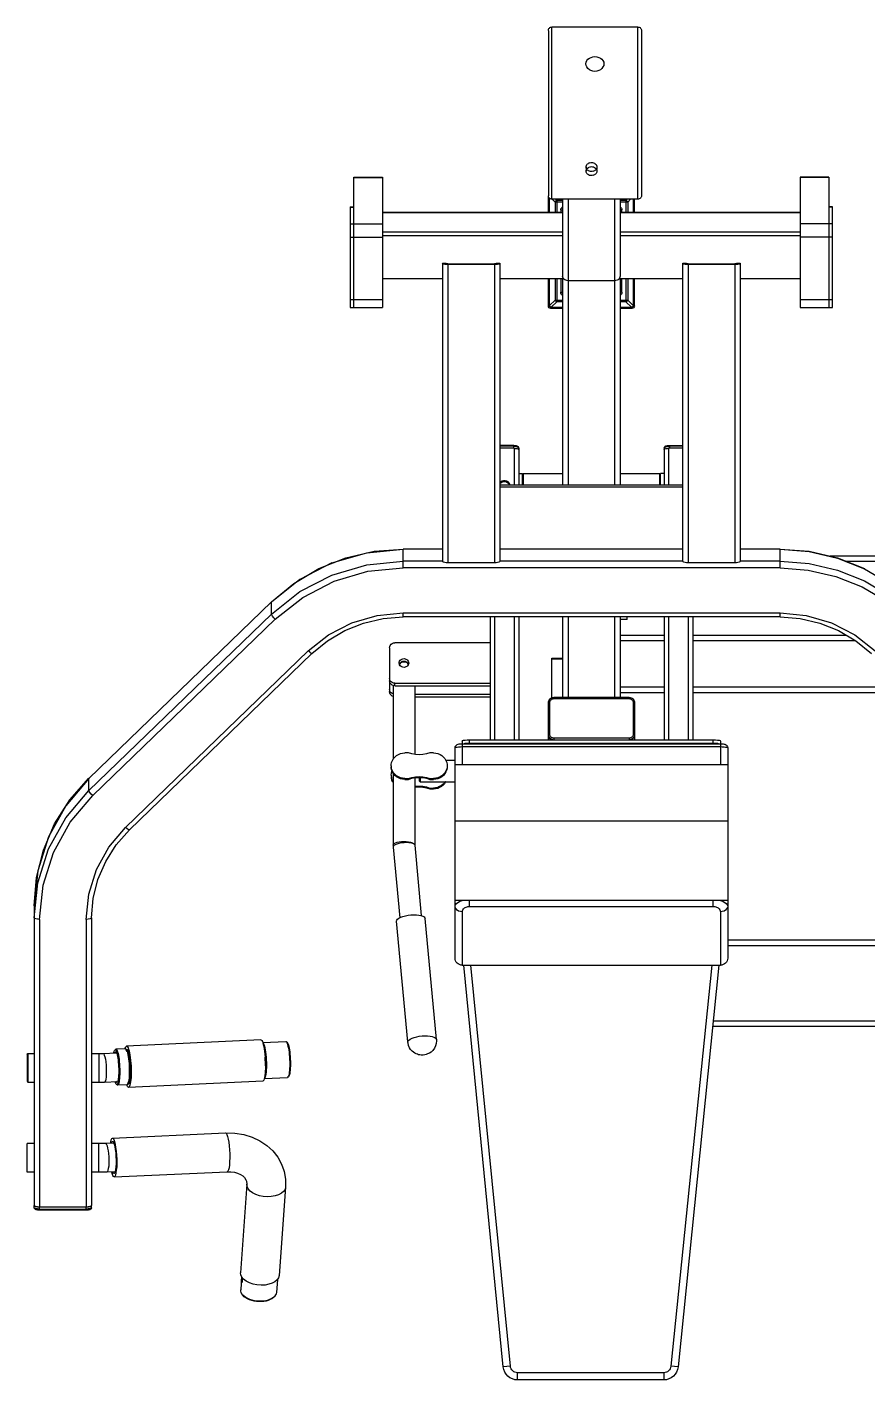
# Model space of a CAD drawing. Header units: millimetres. Extents: x 29224 to 62779, y 35576 to 54938.
# Drawn here: x 37064 to 37800, y 47077 to 48261 of the extents above; entities that cross this region are included whole.
import ezdxf

# ---------------------------------------------------------------- set-up
doc = ezdxf.new("R2010")
doc.units = ezdxf.units.MM
doc.linetypes.add('PEN_TYPE_1', pattern=[0])
doc.linetypes.add('PEN_TYPE_9', pattern=[0.1389, 0.0833, -0.0556])

# ---------------------------------------------------------------- blocks, each defined once
blk = doc.blocks.new('gimnasio_04')
at = {"color": 7, "linetype": 'PEN_TYPE_1'}
for points in [[(20.08, 51.92), (20.08, 51.98), (20.1, 52.04), (20.13, 52.09), (20.17, 52.14), (20.21, 52.18), (20.27, 52.21), (20.33, 52.22), (20.39, 52.23)], [(27.92, 52.23), (20.39, 52.23)], [(20.39, 37.17), (20.39, 52.23)], [(27.92, 37.17), (27.92, 52.23)], [(27.92, 52.23), (27.98, 52.22), (28.04, 52.21), (28.1, 52.18), (28.14, 52.14), (28.18, 52.09), (28.21, 52.04), (28.23, 51.98), (28.24, 51.92)], [(20.08, 51.91), (20.08, 37.48)], [(28.24, 51.91), (28.24, 37.48)], [(23.37, 49.02), (23.39, 49.16), (23.45, 49.29), (23.54, 49.41), (23.67, 49.51), (23.82, 49.58), (23.98, 49.62), (24.16, 49.64)], [(24.16, 48.35), (23.98, 48.37), (23.81, 48.42), (23.67, 48.5), (23.54, 48.61), (23.45, 48.74), (23.39, 48.88), (23.37, 49.02)], [(24.16, 49.64), (24.33, 49.62), (24.5, 49.58), (24.65, 49.51), (24.77, 49.41), (24.86, 49.29), (24.92, 49.16), (24.94, 49.02)], [(24.94, 49.02), (24.92, 48.88), (24.86, 48.74), (24.77, 48.61), (24.65, 48.5), (24.5, 48.42), (24.33, 48.37), (24.16, 48.35)], [(3.05, 27.7), (3.05, 39.1)], [(3.05, 39.1), (5.56, 39.1)], [(3.05, 39.07), (5.56, 39.07)], [(5.56, 39.1), (5.56, 27.7)], [(44.63, 39.1), (42.12, 39.1)], [(42.12, 39.1), (42.12, 27.7)], [(44.63, 39.07), (42.12, 39.07)], [(44.63, 39.1), (44.63, 27.7)], [(20.39, 37.17), (20.33, 37.17), (20.27, 37.19), (20.21, 37.22), (20.17, 37.26), (20.13, 37.31), (20.1, 37.36), (20.08, 37.42), (20.08, 37.48)], [(20.08, 37.43), (20.08, 37.44), (20.08, 37.45)], [(20.08, 36.01), (20.08, 37.43)], [(20.16, 37.26), (20.16, 36.01)], [(20.19, 36.01), (20.19, 37.24)], [(27.92, 37.17), (20.39, 37.17)], [(20.67, 36.92), (20.42, 37.17)], [(20.67, 36.92), (20.67, 36.94), (20.68, 36.96), (20.69, 36.98), (20.7, 37), (20.71, 37.02), (20.73, 37.03), (20.75, 37.04), (20.77, 37.05), (20.79, 37.06), (20.81, 37.07)], [(20.67, 36.92), (20.67, 36.01)], [(21.33, 36.92), (20.67, 36.92)], [(20.81, 37.07), (20.71, 37.17)], [(20.81, 37.07), (20.81, 36.01)], [(21.33, 37.07), (20.81, 37.07)], [(21.33, 37.17), (21.33, 30.43)], [(21.8, 37.17), (21.8, 12.15)], [(25.88, 37.17), (25.88, 12.15)], [(26.35, 37.17), (26.35, 30.43)], [(26.87, 37.07), (26.35, 37.07)], [(27.02, 36.92), (26.35, 36.92)], [(26.97, 37.17), (26.87, 37.07)], [(26.87, 37.07), (26.87, 36.01)], [(26.87, 37.07), (26.91, 37.05), (26.95, 37.03), (26.98, 37), (27.01, 36.96), (27.02, 36.92)], [(27.27, 37.17), (27.02, 36.92)], [(27.02, 36.92), (27.02, 36.01)], [(27.5, 37.17), (27.5, 36.01)], [(27.52, 37.17), (27.52, 36.01)], [(27.61, 36.01), (27.61, 37.17)], [(28.24, 37.48), (28.23, 37.42), (28.21, 37.36), (28.18, 37.31), (28.14, 37.26), (28.1, 37.22), (28.04, 37.19), (27.98, 37.17), (27.92, 37.17)], [(2.75, 36.5), (2.75, 27.7)], [(2.75, 36.5), (3.05, 36.5)], [(2.75, 36.47), (3.05, 36.47)], [(21.33, 36.01), (5.56, 36.01)], [(21.33, 35.99), (5.56, 35.99)], [(21.17, 36.24), (21.18, 36.33), (21.22, 36.4), (21.27, 36.46), (21.33, 36.51)], [(21.17, 36.24), (21.17, 36.01)], [(21.17, 36.24), (21.33, 36.24)], [(21.33, 36.52), (21.33, 36.51)], [(26.35, 36.51), (26.42, 36.46), (26.47, 36.4), (26.5, 36.33), (26.51, 36.24)], [(26.51, 36.24), (26.35, 36.24)], [(42.12, 36.01), (26.35, 36.01)], [(42.12, 35.99), (26.35, 35.99)], [(26.51, 36.01), (26.51, 36.24)], [(44.93, 36.5), (44.63, 36.5)], [(44.93, 36.47), (44.63, 36.47)], [(44.93, 27.7), (44.93, 36.5)], [(2.75, 35.01), (5.56, 35.01)], [(44.93, 35.01), (42.12, 35.01)], [(2.75, 33.85), (5.56, 33.85)], [(21.33, 34.29), (5.56, 34.29)], [(21.33, 33.98), (5.56, 33.98)], [(42.12, 34.29), (26.35, 34.29)], [(42.12, 33.98), (26.35, 33.98)], [(44.93, 33.85), (42.12, 33.85)], [(10.82, 31.59), (10.82, 5.5)], [(10.82, 31.59), (11.12, 31.59)], [(11.12, 31.46), (11.01, 31.47), (10.91, 31.5), (10.84, 31.53), (10.82, 31.57)], [(11.12, 31.59), (11.12, 31.57)], [(11.29, 31.53), (11.2, 31.53), (11.14, 31.55), (11.12, 31.57)], [(11.29, 31.45), (11.12, 31.46)], [(11.29, 31.53), (15.37, 31.53)], [(11.29, 31.45), (11.29, 5.38)], [(15.37, 31.45), (11.29, 31.45)], [(15.54, 31.57), (15.51, 31.55), (15.45, 31.53), (15.37, 31.53)], [(15.54, 31.46), (15.37, 31.45)], [(15.37, 31.45), (15.37, 5.38)], [(15.54, 31.57), (15.54, 31.59)], [(15.54, 31.59), (15.84, 31.59)], [(15.84, 31.57), (15.82, 31.53), (15.75, 31.5), (15.64, 31.47), (15.54, 31.46)], [(15.84, 31.59), (15.84, 5.5)], [(31.84, 31.59), (32.15, 31.59)], [(31.84, 5.5), (31.84, 31.59)], [(32.15, 31.46), (32.04, 31.47), (31.93, 31.5), (31.87, 31.53), (31.84, 31.57)], [(32.15, 31.59), (32.15, 31.57)], [(32.31, 31.53), (32.23, 31.53), (32.17, 31.55), (32.15, 31.57)], [(32.31, 31.45), (32.15, 31.46)], [(32.31, 31.53), (36.4, 31.53)], [(36.4, 31.45), (32.31, 31.45)], [(32.31, 31.45), (32.31, 5.38)], [(36.56, 31.57), (36.54, 31.55), (36.48, 31.53), (36.4, 31.53)], [(36.56, 31.46), (36.4, 31.45)], [(36.4, 31.45), (36.4, 5.38)], [(36.56, 31.59), (36.87, 31.59)], [(36.56, 31.57), (36.56, 31.59)], [(36.87, 31.57), (36.84, 31.53), (36.78, 31.5), (36.67, 31.47), (36.56, 31.46)], [(36.87, 31.59), (36.87, 5.5)], [(10.82, 30.22), (5.56, 30.22)], [(21.41, 30.22), (15.84, 30.22)], [(20.08, 27.84), (20.08, 30.22)], [(20.16, 30.22), (20.16, 27.84)], [(20.19, 27.87), (20.19, 30.22)], [(20.67, 30.22), (20.67, 28.35)], [(20.81, 30.22), (20.81, 28.2)], [(21.17, 30.22), (21.17, 29.03)], [(21.8, 30.04), (21.7, 30.05), (21.6, 30.08), (21.51, 30.13), (21.43, 30.19), (21.38, 30.26), (21.34, 30.34), (21.33, 30.43)], [(21.33, 30.22), (21.33, 12.15)], [(25.88, 30.04), (21.8, 30.04)], [(26.35, 30.43), (26.34, 30.34), (26.31, 30.26), (26.25, 30.19), (26.18, 30.13), (26.09, 30.08), (25.99, 30.05), (25.88, 30.04)], [(31.84, 30.22), (26.27, 30.22)], [(26.35, 30.22), (26.35, 12.15)], [(26.51, 29.03), (26.51, 30.22)], [(26.87, 30.22), (26.87, 28.2)], [(27.02, 30.22), (27.02, 28.35)], [(27.5, 30.22), (27.5, 27.87)], [(27.52, 30.22), (27.52, 27.84)], [(27.61, 27.84), (27.61, 30.22)], [(42.12, 30.22), (36.87, 30.22)], [(21.17, 29.03), (21.33, 29.03)], [(21.33, 28.75), (21.27, 28.8), (21.22, 28.87), (21.18, 28.94), (21.17, 29.03)], [(26.51, 29.03), (26.35, 29.03)], [(26.51, 29.03), (26.5, 28.94), (26.47, 28.87), (26.42, 28.8), (26.35, 28.75)], [(2.75, 28.4), (5.56, 28.4)], [(2.75, 27.7), (5.56, 27.7)], [(20.08, 27.84), (20.16, 27.84)], [(20.3, 27.61), (20.21, 27.63), (20.14, 27.68), (20.09, 27.75), (20.08, 27.84)], [(20.3, 27.7), (20.25, 27.71), (20.2, 27.74), (20.17, 27.79), (20.16, 27.84)], [(20.67, 28.35), (20.19, 27.87)], [(20.19, 27.87), (20.2, 27.83)], [(20.34, 27.72), (20.29, 27.73), (20.25, 27.75), (20.22, 27.79), (20.2, 27.83)], [(20.3, 27.61), (20.3, 27.7)], [(21.33, 27.7), (20.3, 27.7)], [(21.33, 27.61), (20.3, 27.61)], [(20.81, 28.2), (20.34, 27.72)], [(20.34, 27.72), (21.33, 27.72)], [(20.81, 28.2), (20.77, 28.21), (20.73, 28.24), (20.7, 28.27), (20.68, 28.31), (20.67, 28.35)], [(20.67, 28.35), (21.33, 28.35)], [(21.33, 28.2), (20.81, 28.2)], [(26.35, 28.35), (27.02, 28.35)], [(26.87, 28.2), (26.35, 28.2)], [(26.35, 27.72), (27.35, 27.72)], [(27.38, 27.7), (26.35, 27.7)], [(27.38, 27.61), (26.35, 27.61)], [(27.02, 28.35), (27.01, 28.33), (27.01, 28.31), (27, 28.29), (26.98, 28.27), (26.97, 28.25), (26.95, 28.24), (26.93, 28.22), (26.91, 28.21), (26.89, 28.21), (26.87, 28.2)], [(27.35, 27.72), (26.87, 28.2)], [(27.5, 27.87), (27.02, 28.35)], [(27.5, 27.87), (27.49, 27.83), (27.47, 27.79), (27.44, 27.75), (27.39, 27.73), (27.35, 27.72)], [(27.61, 27.84), (27.59, 27.75), (27.54, 27.68), (27.47, 27.63), (27.38, 27.61)], [(27.52, 27.84), (27.51, 27.79), (27.48, 27.74), (27.44, 27.71), (27.38, 27.7)], [(27.38, 27.61), (27.38, 27.7)], [(27.52, 27.84), (27.61, 27.84)], [(42.12, 28.4), (44.93, 28.4)], [(42.12, 27.7), (44.93, 27.7)], [(15.84, 15.65), (17.02, 15.65)], [(17.02, 15.56), (15.84, 15.56)], [(17.1, 15.39), (15.84, 15.39)], [(17.02, 15.65), (17.1, 15.64), (17.18, 15.63), (17.26, 15.62), (17.33, 15.59), (17.39, 15.56), (17.43, 15.53), (17.46, 15.49), (17.48, 15.45), (17.49, 15.4)], [(17.02, 15.65), (17.02, 15.39)], [(17.02, 15.56), (17.11, 15.56), (17.2, 15.55), (17.28, 15.54), (17.35, 15.52), (17.41, 15.49), (17.45, 15.46), (17.48, 15.43), (17.49, 15.4)], [(17.1, 15.38), (17.02, 15.39)], [(17.1, 15.39), (17.1, 12.15)], [(17.1, 15.39), (17.18, 15.38), (17.26, 15.37), (17.34, 15.36), (17.4, 15.34), (17.45, 15.31), (17.48, 15.28), (17.49, 15.25)], [(17.49, 15.4), (17.49, 15.25)], [(30.2, 15.25), (30.21, 15.28), (30.24, 15.31), (30.28, 15.34), (30.35, 15.36), (30.42, 15.37), (30.5, 15.38), (30.59, 15.39)], [(30.21, 15.4), (30.22, 15.44), (30.24, 15.49), (30.27, 15.52), (30.31, 15.56), (30.36, 15.59), (30.43, 15.61), (30.51, 15.63), (30.6, 15.64), (30.68, 15.64)], [(30.21, 15.4), (30.22, 15.43), (30.25, 15.46), (30.29, 15.49), (30.35, 15.51), (30.42, 15.53), (30.5, 15.55), (30.59, 15.56), (30.68, 15.56)], [(30.21, 15.4), (30.21, 15.29)], [(30.59, 15.39), (30.59, 12.15)], [(31.84, 15.39), (30.59, 15.39)], [(30.68, 15.64), (30.68, 15.39)], [(30.68, 15.64), (31.84, 15.64)], [(31.84, 15.56), (30.68, 15.56)], [(17.49, 15.25), (17.49, 12.15)], [(30.2, 15.25), (30.2, 12.15)], [(17.49, 13.17), (17.8, 13.17)], [(17.8, 13.17), (17.8, 12.15)], [(17.8, 13.09), (17.88, 13.17)], [(17.88, 13.17), (17.88, 12.15)], [(17.88, 13.17), (21.33, 13.17)], [(26.35, 13.17), (29.81, 13.17)], [(29.81, 13.17), (29.81, 12.15)], [(29.81, 13.17), (29.88, 13.09)], [(29.88, 12.15), (29.88, 13.17)], [(30.2, 13.17), (29.88, 13.17)], [(15.84, 12.39), (15.92, 12.48), (16.04, 12.54), (16.17, 12.58), (16.3, 12.58), (16.43, 12.54), (16.54, 12.48), (16.63, 12.38), (16.68, 12.27), (16.7, 12.15)], [(15.84, 12.28), (15.92, 12.37), (16.04, 12.44), (16.17, 12.48), (16.3, 12.48), (16.43, 12.44), (16.54, 12.37), (16.63, 12.28), (16.68, 12.16), (16.69, 12.15)], [(31.84, 12.15), (15.84, 12.15)], [(31.84, 11.98), (15.84, 11.98)], [(-4.14, 1.96), (-2.19, 3.56), (-0.01, 4.86), (2.35, 5.8), (4.84, 6.38), (7.39, 6.57)], [(1.15, 5.36), (4.21, 6.25), (7.39, 6.56)], [(7.39, 4.92), (7.39, 6.57)], [(10.82, 6.57), (7.39, 6.57)], [(10.82, 6.56), (7.39, 6.56)], [(31.84, 6.57), (15.84, 6.57)], [(31.84, 6.56), (15.84, 6.56)], [(40.35, 6.57), (36.87, 6.57)], [(40.35, 6.56), (36.87, 6.56)], [(40.35, 4.92), (40.35, 6.57)], [(40.35, 6.57), (42.9, 6.38), (45.39, 5.8), (47.75, 4.86)], [(40.35, 6.56), (42.9, 6.36), (45.39, 5.78), (47.75, 4.84), (49.94, 3.55)], [(96.34, 5.96), (44.71, 5.96)], [(-4.15, 0.88), (-1.67, 2.85), (1.15, 4.3), (4.21, 5.2), (7.39, 5.5)], [(-3.81, 0.44), (-1.41, 2.34), (1.33, 3.76), (4.3, 4.63), (7.39, 4.92)], [(1.15, 5.36), (-1.67, 3.9)], [(10.82, 5.5), (7.39, 5.5)], [(40.35, 4.92), (7.39, 4.92)], [(11.29, 5.38), (11.14, 5.38), (11.01, 5.4), (10.91, 5.43), (10.84, 5.46), (10.82, 5.5)], [(15.37, 5.38), (11.29, 5.38)], [(15.84, 5.5), (15.82, 5.46), (15.75, 5.43), (15.64, 5.4), (15.51, 5.38), (15.37, 5.38)], [(31.84, 5.5), (15.84, 5.5)], [(32.31, 5.38), (32.17, 5.38), (32.04, 5.4), (31.93, 5.43), (31.87, 5.46), (31.84, 5.5)], [(36.4, 5.38), (32.31, 5.38)], [(36.87, 5.5), (36.84, 5.46), (36.78, 5.43), (36.67, 5.4), (36.54, 5.38), (36.4, 5.38)], [(40.35, 5.5), (36.87, 5.5)], [(40.35, 5.5), (42.9, 5.31), (45.39, 4.73), (47.75, 3.78), (49.94, 2.49), (51.89, 0.88)], [(40.35, 4.92), (42.82, 4.74), (45.24, 4.18), (47.54, 3.26), (49.66, 2), (51.55, 0.44)], [(96.34, 5.49), (46.17, 5.49)], [(-1.67, 3.9), (-4.15, 1.94)], [(-4.14, 1.96), (-20.12, -13.49)], [(-4.15, 1.94), (-4.14, 1.96)], [(-4.15, 0.88), (-4.15, 1.94)], [(-4.15, 0.88), (-20.12, -14.55)], [(-3.81, 0.44), (-19.79, -14.99)], [(-3.81, 0.44), (-3.94, 0.57), (-4.05, 0.7), (-4.12, 0.81), (-4.15, 0.88)], [(-0.93, -2.34), (0.85, -0.93), (2.89, 0.12), (5.1, 0.77), (7.39, 0.99)], [(-0.6, -2.56), (0.75, -1.45), (2.26, -0.55), (3.9, 0.1), (5.63, 0.5), (7.39, 0.64)], [(7.39, 0.64), (7.39, 0.99)], [(7.39, 0.99), (40.35, 0.99)], [(40.35, 0.64), (7.39, 0.64)], [(14.98, 0.64), (14.98, -10.11)], [(15.37, 0.64), (15.37, -10.11)], [(17.1, 0.64), (17.1, -10.11)], [(17.49, 0.64), (17.49, -10.11)], [(21.33, 0.64), (21.33, -6.41)], [(21.8, 0.64), (21.8, -6.41)], [(25.88, 0.64), (25.88, -6.41)], [(26.35, 0.64), (26.35, -6.41)], [(26.98, 0.4), (26.35, 0.4)], [(26.98, 0.4), (26.98, 0.64)], [(30.2, 0.64), (30.2, -10.11)], [(30.59, 0.64), (30.59, -10.11)], [(32.32, 0.64), (32.32, -10.11)], [(32.71, 0.64), (32.71, -10.11)], [(40.35, 0.64), (40.35, 0.99)], [(40.35, 0.99), (42.64, 0.77), (44.85, 0.12), (46.89, -0.93), (48.67, -2.34)], [(40.35, 0.64), (42.11, 0.5), (43.84, 0.1), (45.48, -0.55), (46.99, -1.45), (48.34, -2.56)], [(26.35, -0.95), (30.2, -0.95)], [(32.71, -0.95), (46.14, -0.95)], [(-0.93, -2.34), (-16.91, -17.78)], [(-0.6, -2.56), (-0.62, -2.57), (-0.69, -2.54), (-0.8, -2.46), (-0.93, -2.34)], [(6.19, -2.07), (6.2, -1.96), (6.25, -1.85), (6.33, -1.76), (6.42, -1.69), (6.54, -1.64), (6.66, -1.63)], [(6.19, -2.07), (6.19, -5.9)], [(14.98, -1.63), (6.66, -1.63)], [(26.35, -1.42), (30.2, -1.42)], [(32.71, -1.42), (46.94, -1.42)], [(-0.6, -2.56), (-16.58, -17.99)], [(7.03, -3.4), (7.04, -3.31), (7.07, -3.23), (7.12, -3.16), (7.19, -3.09), (7.27, -3.05), (7.35, -3.02), (7.45, -3.01), (7.54, -3.02), (7.62, -3.05), (7.7, -3.09), (7.77, -3.16), (7.82, -3.23), (7.85, -3.31), (7.86, -3.4)], [(7.05, -3.5), (7.03, -3.4)], [(7.05, -3.5), (7.07, -3.44), (7.12, -3.37), (7.19, -3.31), (7.27, -3.26), (7.35, -3.23), (7.45, -3.22), (7.54, -3.23), (7.62, -3.26), (7.7, -3.31), (7.77, -3.37), (7.82, -3.44), (7.84, -3.5)], [(7.84, -3.5), (7.82, -3.56), (7.77, -3.64), (7.7, -3.7), (7.62, -3.74), (7.54, -3.77), (7.45, -3.78), (7.35, -3.77), (7.27, -3.74), (7.19, -3.7), (7.12, -3.64), (7.07, -3.56), (7.05, -3.5)], [(7.07, -3.55), (7.11, -3.46), (7.2, -3.36), (7.32, -3.3), (7.45, -3.28), (7.57, -3.3), (7.69, -3.36), (7.78, -3.46), (7.82, -3.55)], [(7.86, -3.4), (7.84, -3.5)], [(20.39, -6.44), (20.39, -2.98)], [(20.39, -2.98), (21.33, -2.98)], [(20.39, -3.03), (21.33, -3.03)], [(6.66, -5.17), (6.54, -5.15), (6.42, -5.11), (6.33, -5.04), (6.25, -4.94), (6.2, -4.84), (6.19, -4.72)], [(6.66, -5.38), (6.54, -5.37), (6.42, -5.32), (6.33, -5.25), (6.25, -5.16), (6.2, -5.05), (6.19, -4.94)], [(6.5, -6.1), (6.42, -6.07), (6.33, -6), (6.25, -5.91), (6.2, -5.8), (6.19, -5.69)], [(6.5, -6.32), (6.42, -6.29), (6.33, -6.22), (6.25, -6.12), (6.2, -6.02), (6.19, -5.9)], [(6.5, -5.35), (6.5, -11.8)], [(6.66, -5.38), (6.66, -5.17)], [(6.66, -5.17), (14.98, -5.17)], [(6.66, -5.38), (14.98, -5.38)], [(8.39, -5.38), (8.39, -11.4)], [(26.35, -5.49), (30.2, -5.49)], [(32.71, -5.49), (51.38, -5.49)], [(8.39, -6.13), (14.98, -6.13)], [(8.39, -6.35), (14.98, -6.35)], [(20.08, -6.92), (20.09, -6.81)], [(20.08, -10.11), (20.08, -6.92)], [(20.09, -6.87), (20.1, -6.78), (20.12, -6.69), (20.17, -6.61), (20.23, -6.54), (20.3, -6.48), (20.38, -6.44), (20.47, -6.41), (20.56, -6.41)], [(20.09, -6.81), (20.1, -6.79)], [(20.21, -6.85), (20.09, -6.87)], [(20.09, -6.9), (20.09, -6.87)], [(20.21, -6.85), (20.22, -6.78), (20.24, -6.72), (20.27, -6.66), (20.32, -6.61), (20.37, -6.57), (20.43, -6.54)], [(20.21, -9.63), (20.21, -6.85)], [(20.43, -6.54), (20.49, -6.52), (20.56, -6.51)], [(20.56, -6.51), (20.56, -6.41)], [(27.15, -6.41), (20.56, -6.41)], [(20.56, -6.51), (27.15, -6.51)], [(26.35, -5.97), (30.2, -5.97)], [(27.15, -6.51), (27.15, -6.41)], [(27.15, -6.41), (27.24, -6.41), (27.33, -6.44), (27.41, -6.48), (27.48, -6.54), (27.54, -6.61), (27.59, -6.69), (27.61, -6.78), (27.62, -6.87)], [(27.15, -6.51), (27.22, -6.52), (27.28, -6.54), (27.34, -6.57), (27.39, -6.61), (27.44, -6.66), (27.47, -6.72), (27.49, -6.78), (27.5, -6.85)], [(27.5, -6.85), (27.5, -9.63)], [(27.5, -6.85), (27.62, -6.87)], [(27.62, -6.87), (27.62, -9.69)], [(32.71, -5.97), (51.86, -5.97)], [(11.92, -10.82), (11.94, -10.71), (12, -10.6), (12.09, -10.53), (12.18, -10.5), (12.28, -10.47), (12.4, -10.46), (12.54, -10.45)], [(12.54, -10.22), (12.58, -10.18), (12.66, -10.15), (12.8, -10.13), (12.98, -10.11), (13.17, -10.11)], [(12.54, -10.22), (12.54, -12.26)], [(12.54, -10.45), (35.14, -10.45)], [(12.65, -10.45), (12.66, -10.45), (12.8, -10.42), (12.98, -10.41), (13.17, -10.4)], [(13.17, -10.4), (13.17, -10.11)], [(13.17, -10.11), (34.51, -10.11)], [(13.17, -10.4), (34.51, -10.4)], [(20.33, -10.11), (20.25, -10.06), (20.18, -9.99), (20.12, -9.9), (20.09, -9.8), (20.08, -9.7)], [(20.21, -9.63), (20.09, -9.65)], [(20.47, -10.11), (20.38, -10.08), (20.3, -10.04), (20.23, -9.98), (20.17, -9.91), (20.12, -9.83), (20.1, -9.74), (20.09, -9.65)], [(20.36, -10.11), (20.36, -10.1), (20.27, -10.05), (20.19, -9.98), (20.14, -9.89), (20.1, -9.79)], [(20.56, -9.97), (20.49, -9.96), (20.43, -9.94), (20.37, -9.91), (20.32, -9.87), (20.27, -9.82), (20.24, -9.76), (20.22, -9.7), (20.21, -9.63)], [(20.56, -9.97), (20.56, -10.11)], [(27.15, -9.97), (20.56, -9.97)], [(27.5, -9.63), (27.49, -9.7), (27.47, -9.76), (27.44, -9.82), (27.39, -9.87), (27.34, -9.91), (27.28, -9.94), (27.22, -9.96), (27.15, -9.97)], [(27.15, -9.97), (27.15, -10.11)], [(27.61, -9.74), (27.59, -9.83), (27.54, -9.91), (27.48, -9.98), (27.41, -10.04), (27.33, -10.08), (27.24, -10.11)], [(27.61, -9.79), (27.57, -9.89), (27.52, -9.98), (27.44, -10.05), (27.35, -10.1), (27.34, -10.11)], [(27.44, -10.05), (27.35, -10.11)], [(27.5, -9.63), (27.62, -9.65)], [(27.62, -9.65), (27.61, -9.74)], [(27.62, -9.7), (27.61, -9.79)], [(27.61, -9.79), (27.61, -10.11)], [(34.51, -10.4), (34.51, -10.11)], [(34.51, -10.11), (34.71, -10.11), (34.88, -10.13), (35.02, -10.15), (35.11, -10.18), (35.14, -10.22)], [(34.51, -10.4), (34.71, -10.41), (34.88, -10.42), (35.02, -10.45), (35.03, -10.45)], [(35.14, -10.22), (35.14, -12.26)], [(35.14, -10.45), (35.27, -10.46), (35.37, -10.47), (35.46, -10.48), (35.53, -10.5), (35.59, -10.53), (35.66, -10.58), (35.71, -10.64), (35.75, -10.72), (35.77, -10.82)], [(6.33, -12.38), (6.34, -12.28), (6.37, -12.1), (6.43, -11.93), (6.53, -11.76), (6.65, -11.62), (6.79, -11.49), (6.96, -11.39), (7.14, -11.32), (7.33, -11.27), (7.52, -11.26)], [(7.84, -11.26), (7.52, -11.26)], [(9.72, -11.26), (9.41, -11.35), (9.1, -11.41), (8.78, -11.43), (8.46, -11.41), (8.14, -11.35), (7.84, -11.26)], [(10.03, -11.26), (9.72, -11.26)], [(10.03, -11.26), (10.23, -11.27), (10.42, -11.32), (10.6, -11.39), (10.77, -11.49), (10.91, -11.62), (11.03, -11.76), (11.12, -11.93), (11.19, -12.1), (11.22, -12.28), (11.22, -12.38)], [(11.92, -10.82), (11.94, -10.79), (12, -10.77), (12.1, -10.75), (12.23, -10.73), (12.38, -10.72), (12.54, -10.71)], [(11.92, -29.19), (11.92, -10.82)], [(12.54, -10.71), (35.14, -10.71)], [(35.14, -10.71), (35.3, -10.72), (35.45, -10.73), (35.58, -10.75), (35.68, -10.77), (35.75, -10.79), (35.77, -10.82)], [(35.77, -10.82), (35.77, -29.19)], [(6.33, -12.38), (6.34, -12.55)], [(6.33, -13.21), (6.35, -13.04), (6.39, -12.86), (6.41, -12.83)], [(7.52, -13.5), (7.33, -13.48), (7.14, -13.44), (6.96, -13.36), (6.79, -13.26), (6.65, -13.13), (6.53, -12.99), (6.43, -12.83), (6.37, -12.65), (6.34, -12.47)], [(7.52, -13.58), (7.33, -13.56), (7.14, -13.52), (6.96, -13.44), (6.79, -13.34), (6.65, -13.22), (6.53, -13.07), (6.43, -12.91), (6.37, -12.73), (6.34, -12.55)], [(11.22, -12.38), (11.22, -12.55), (11.19, -12.73), (11.12, -12.91), (11.03, -13.07), (10.91, -13.22), (10.77, -13.34), (10.6, -13.44), (10.42, -13.52), (10.23, -13.56), (10.03, -13.58)], [(11.22, -12.47), (11.19, -12.65), (11.12, -12.83), (11.03, -12.99), (10.91, -13.13), (10.77, -13.26), (10.6, -13.36), (10.42, -13.44), (10.23, -13.48), (10.03, -13.5)], [(11.1, -11.89), (11.92, -11.89)], [(11.92, -12.26), (35.77, -12.26)], [(-24.9, -24.64), (-24.7, -22.17), (-24.1, -19.76), (-23.12, -17.47), (-21.78, -15.36), (-20.12, -13.48)], [(-20.12, -13.49), (-22.15, -15.88)], [(-20.12, -13.49), (-20.12, -13.48)], [(-20.12, -14.55), (-20.12, -13.49)], [(6.33, -13.21), (6.35, -13.47)], [(6.5, -13.78), (6.46, -13.72), (6.39, -13.56), (6.35, -13.39)], [(6.46, -13.8), (6.39, -13.64), (6.35, -13.47)], [(6.46, -13.8), (6.5, -13.86)], [(6.5, -13.03), (6.5, -19.32)], [(7.52, -13.5), (7.52, -13.58)], [(7.52, -13.5), (7.84, -13.5)], [(7.52, -13.58), (7.84, -13.58)], [(7.84, -13.5), (8.14, -13.4), (8.46, -13.34), (8.78, -13.32), (9.1, -13.34), (9.41, -13.4), (9.72, -13.5)], [(7.84, -13.58), (8.14, -13.48), (8.46, -13.42), (8.78, -13.4), (9.1, -13.42), (9.41, -13.48), (9.72, -13.58)], [(7.84, -13.5), (7.84, -13.58)], [(8.39, -13.44), (8.39, -19.31)], [(8.39, -14.19), (8.46, -14.18), (8.78, -14.16), (9.1, -14.18), (9.41, -14.23), (9.72, -14.33)], [(8.78, -13.4), (8.78, -13.7)], [(8.78, -13.7), (8.86, -13.78)], [(8.86, -13.41), (8.86, -13.78)], [(8.86, -13.78), (11.92, -13.78)], [(9.72, -13.5), (9.72, -13.58)], [(9.72, -13.5), (10.03, -13.5)], [(9.72, -13.58), (10.03, -13.58)], [(10.03, -13.5), (10.03, -13.58)], [(11.06, -13.78), (11, -13.87), (10.88, -14), (10.73, -14.12), (10.57, -14.21), (10.4, -14.28), (10.22, -14.32), (10.03, -14.33)], [(11.11, -13.78), (11.09, -13.8), (11, -13.95), (10.88, -14.08), (10.73, -14.2), (10.57, -14.29), (10.4, -14.36), (10.22, -14.4), (10.03, -14.41)], [(-24.9, -25.69), (-24.59, -22.62), (-23.66, -19.66), (-22.15, -16.94), (-20.12, -14.55)], [(-24.43, -25.82), (-24.13, -22.83), (-23.22, -19.96), (-21.76, -17.31), (-19.79, -14.99)], [(-19.79, -14.99), (-19.92, -14.86), (-20.03, -14.73), (-20.1, -14.62), (-20.12, -14.55)], [(8.39, -14.27), (8.46, -14.26), (8.78, -14.24), (9.1, -14.26), (9.41, -14.32), (9.72, -14.41)], [(9.72, -14.33), (9.72, -14.41)], [(9.72, -14.33), (10.03, -14.33)], [(9.72, -14.41), (10.03, -14.41)], [(10.03, -14.41), (10.03, -14.33)], [(-22.15, -15.88), (-23.66, -18.61)], [(11.92, -17.2), (35.77, -17.2)], [(-23.66, -18.61), (-24.59, -21.56)], [(-20.35, -25.82), (-20.13, -23.6), (-19.46, -21.47), (-18.37, -19.5), (-16.91, -17.78)], [(-19.88, -25.69), (-19.74, -23.99), (-19.33, -22.33), (-18.65, -20.75), (-17.73, -19.29), (-16.58, -17.99)], [(-16.58, -17.99), (-16.6, -18), (-16.67, -17.97), (-16.78, -17.89), (-16.91, -17.78)], [(6.5, -19.32), (6.53, -19.25), (6.6, -19.18), (6.71, -19.12), (6.86, -19.07), (7.04, -19.03), (7.24, -19.01), (7.45, -19), (7.65, -19.01), (7.85, -19.03), (8.03, -19.07), (8.18, -19.12), (8.29, -19.18), (8.36, -19.25), (8.38, -19.31)], [(6.5, -19.32), (6.51, -19.43)], [(6.53, -19.4), (6.51, -19.48)], [(6.51, -19.43), (6.51, -19.49)], [(6.51, -19.49), (7.09, -25.67)], [(6.6, -19.33), (6.53, -19.4)], [(6.6, -19.33), (6.71, -19.26), (6.86, -19.2), (7.04, -19.14), (7.24, -19.1), (7.45, -19.08), (7.66, -19.07), (7.86, -19.08), (8.03, -19.1), (8.18, -19.14), (8.29, -19.19), (8.36, -19.25)], [(8.39, -19.31), (8.36, -19.25)], [(8.39, -19.32), (8.96, -25.49)], [(-24.59, -21.56), (-24.9, -24.64)], [(-24.9, -24.64), (-24.9, -50.85)], [(11.92, -24.67), (11.95, -24.54), (12.03, -24.43), (12.15, -24.34), (12.3, -24.26), (12.45, -24.21), (12.55, -24.18)], [(35.77, -24.18), (11.92, -24.18)], [(12.54, -25.16), (12.38, -25.14), (12.23, -25.09), (12.1, -25.01), (12, -24.91), (11.94, -24.79), (11.92, -24.67)], [(12.54, -25.16), (12.56, -25.06), (12.6, -24.97), (12.66, -24.89), (12.73, -24.82), (12.81, -24.78), (12.89, -24.74), (12.97, -24.71), (13.04, -24.7), (13.11, -24.69), (13.17, -24.69)], [(13.17, -24.69), (13.17, -24.18)], [(13.17, -24.69), (34.51, -24.69)], [(34.51, -24.69), (34.51, -24.18)], [(34.51, -24.69), (34.57, -24.69), (34.64, -24.7), (34.72, -24.71), (34.79, -24.74), (34.87, -24.78), (34.95, -24.82), (35.02, -24.89), (35.08, -24.97), (35.12, -25.06), (35.14, -25.16)], [(35.13, -24.18), (35.23, -24.21), (35.39, -24.26), (35.53, -24.34), (35.65, -24.43), (35.73, -24.54), (35.77, -24.67)], [(35.77, -24.67), (35.75, -24.79), (35.68, -24.91), (35.58, -25.01), (35.45, -25.09), (35.3, -25.14), (35.14, -25.16)], [(-24.62, -25.81), (-24.77, -25.78), (-24.87, -25.74), (-24.9, -25.69)], [(-24.6, -25.81), (-24.62, -25.81)], [(-24.43, -25.82), (-24.6, -25.81)], [(-24.43, -25.82), (-24.43, -50.98)], [(-20.17, -25.81), (-20.35, -25.82)], [(-20.35, -25.82), (-20.35, -50.98)], [(-19.88, -25.69), (-19.92, -25.74), (-20.02, -25.78), (-20.17, -25.81)], [(-19.88, -25.69), (-19.88, -50.85)], [(6.8, -25.96), (6.82, -25.88), (6.89, -25.79), (7.01, -25.71), (7.17, -25.63), (7.36, -25.56), (7.57, -25.5), (7.81, -25.46), (8.05, -25.43), (8.29, -25.42), (8.53, -25.43), (8.74, -25.45), (8.93, -25.49), (9.09, -25.54), (9.2, -25.6), (9.28, -25.68), (9.3, -25.75)], [(7.78, -36.54), (6.8, -25.98)], [(10.28, -36.32), (9.3, -25.75)], [(12.54, -25.16), (12.54, -29.83)], [(35.14, -25.16), (35.14, -29.83)], [(35.77, -27.62), (67.62, -27.62)], [(35.77, -28.09), (67.62, -28.09)], [(12.54, -29.83), (12.42, -29.81), (12.3, -29.78), (12.19, -29.72), (12.1, -29.64), (12.02, -29.55), (11.97, -29.44), (11.93, -29.32), (11.92, -29.2)], [(35.77, -29.2), (35.75, -29.32), (35.72, -29.44), (35.66, -29.55), (35.58, -29.64), (35.49, -29.72), (35.38, -29.78), (35.27, -29.81), (35.14, -29.83)], [(12.54, -29.83), (35.14, -29.83)], [(16.14, -64.97), (12.68, -29.83)], [(16.76, -64.91), (13.31, -29.83)], [(34.37, -29.83), (30.8, -64.91)], [(35, -29.82), (31.43, -64.97)], [(34.46, -35.15), (67.62, -35.15)], [(34.51, -34.68), (67.62, -34.68)], [(-5.07, -36.36), (-16.82, -36.9)], [(-5.07, -36.36), (-5.03, -36.38), (-4.99, -36.42), (-4.94, -36.51), (-4.9, -36.62), (-4.86, -36.77), (-4.82, -36.95), (-4.78, -37.15), (-4.75, -37.37), (-4.73, -37.61), (-4.7, -37.86)], [(-4.91, -36.59), (-2.9, -36.5)], [(-4.91, -36.6), (-4.88, -36.62), (-4.84, -36.68), (-4.8, -36.77), (-4.76, -36.9), (-4.72, -37.05), (-4.69, -37.22), (-4.66, -37.42), (-4.64, -37.64), (-4.62, -37.86), (-4.6, -38.1), (-4.59, -38.33), (-4.59, -38.56)], [(-2.9, -36.5), (-2.86, -36.5), (-2.82, -36.52), (-2.78, -36.56), (-2.74, -36.61), (-2.71, -36.68), (-2.67, -36.78), (-2.64, -36.91), (-2.6, -37.07), (-2.57, -37.24), (-2.55, -37.42), (-2.53, -37.62), (-2.51, -37.82), (-2.5, -38.03), (-2.49, -38.24), (-2.49, -38.45)], [(-2.9, -36.5), (-2.88, -36.5), (-2.84, -36.53), (-2.81, -36.58), (-2.77, -36.67), (-2.73, -36.78), (-2.7, -36.91), (-2.67, -37.07), (-2.64, -37.24), (-2.61, -37.43), (-2.59, -37.64), (-2.57, -37.85), (-2.56, -38.07), (-2.55, -38.27), (-2.55, -38.47)], [(7.78, -36.54), (7.81, -36.45), (7.88, -36.37), (8, -36.29), (8.15, -36.21), (8.34, -36.14), (8.56, -36.08), (8.79, -36.04), (9.04, -36.01), (9.28, -36), (9.51, -36), (9.73, -36.03), (9.92, -36.06), (10.07, -36.11), (10.19, -36.18), (10.26, -36.25), (10.28, -36.32)], [(10.29, -36.44), (10.27, -36.67), (10.2, -36.89), (10.11, -37.09), (9.96, -37.29), (9.82, -37.42), (9.67, -37.52), (9.52, -37.59), (9.38, -37.64), (9.26, -37.67), (9.14, -37.69), (9.04, -37.69), (8.94, -37.69), (8.84, -37.68), (8.73, -37.66), (8.63, -37.62), (8.52, -37.58), (8.39, -37.52), (8.27, -37.43), (8.16, -37.34), (8.03, -37.19), (7.93, -37.04), (7.85, -36.86), (7.8, -36.66), (7.79, -36.55)], [(10.28, -36.32), (10.29, -36.44)], [(-25.53, -37.63), (-25.45, -37.55)], [(-25.53, -37.63), (-25.53, -39.98)], [(-25.45, -37.55), (-25.45, -40.06)], [(-25.45, -37.55), (-24.9, -37.55)], [(-19.88, -37.55), (-19.25, -37.55)], [(-19.25, -37.55), (-18.87, -37.54)], [(-19.25, -37.55), (-19.25, -40.06)], [(-18.87, -37.54), (-17.72, -37.49)], [(-18.87, -37.54), (-18.87, -37.55), (-18.82, -37.59), (-18.77, -37.69), (-18.72, -37.84), (-18.68, -38.05), (-18.65, -38.29), (-18.62, -38.56), (-18.6, -38.84), (-18.6, -39.12)], [(-17.94, -37.5), (-17.93, -37.47), (-17.9, -37.36), (-17.87, -37.28), (-17.85, -37.26)], [(-17.87, -37.5), (-17.85, -37.46), (-17.82, -37.42), (-17.79, -37.41), (-17.76, -37.43)], [(-17.8, -37.2), (-17.85, -37.26)], [(-17.85, -37.26), (-17.83, -37.24), (-17.8, -37.23), (-17.76, -37.26), (-17.72, -37.31), (-17.68, -37.41), (-17.64, -37.52), (-17.61, -37.67), (-17.57, -37.84), (-17.54, -38.04), (-17.52, -38.24), (-17.5, -38.46), (-17.48, -38.69), (-17.48, -38.91), (-17.47, -39.14)], [(-17.76, -37.18), (-17.8, -37.2)], [(-17.79, -37.49), (-17.75, -37.46)], [(-16.93, -37.14), (-17.76, -37.18)], [(-17.76, -37.18), (-17.73, -37.19), (-17.69, -37.23), (-17.65, -37.3), (-17.61, -37.41), (-17.57, -37.53), (-17.54, -37.69), (-17.51, -37.86), (-17.48, -38.06), (-17.46, -38.26), (-17.44, -38.48), (-17.43, -38.7), (-17.42, -38.93), (-17.41, -39.15)], [(-17.76, -37.43), (-17.74, -37.46)], [(-17.74, -37.46), (-17.72, -37.49), (-17.69, -37.56), (-17.65, -37.67), (-17.62, -37.8), (-17.59, -37.95), (-17.57, -38.12), (-17.55, -38.3), (-17.53, -38.5), (-17.52, -38.69), (-17.51, -38.89), (-17.5, -39.09)], [(-16.95, -37.14), (-16.94, -37.08), (-16.9, -36.99), (-16.86, -36.93), (-16.82, -36.9), (-16.82, -36.9)], [(-16.89, -37.16), (-16.93, -37.14)], [(-16.84, -37.21), (-16.89, -37.16)], [(-16.85, -37.22), (-16.89, -37.16)], [(-16.85, -37.2), (-16.8, -37.17)], [(-16.78, -37.37), (-16.85, -37.22)], [(-16.74, -37.41), (-16.84, -37.21)], [(-16.82, -36.9), (-16.78, -36.91), (-16.73, -36.96), (-16.69, -37.04), (-16.65, -37.16), (-16.6, -37.31), (-16.56, -37.48), (-16.53, -37.69), (-16.5, -37.91), (-16.47, -38.15), (-16.45, -38.4), (-16.43, -38.65), (-16.42, -38.91), (-16.42, -39.16)], [(-16.77, -37.2), (-16.81, -37.25)], [(-16.8, -37.17), (-16.76, -37.19)], [(-16.8, -37.26), (-16.78, -37.26), (-16.73, -37.3), (-16.68, -37.4), (-16.64, -37.55)], [(-16.78, -37.37), (-16.75, -37.5), (-16.71, -37.65), (-16.68, -37.83), (-16.65, -38.02), (-16.63, -38.23), (-16.61, -38.44), (-16.6, -38.66), (-16.59, -38.89), (-16.59, -39.11)], [(-16.75, -37.2), (-16.71, -37.26), (-16.67, -37.35), (-16.64, -37.47), (-16.6, -37.62), (-16.57, -37.79), (-16.54, -37.98), (-16.51, -38.19), (-16.49, -38.41), (-16.48, -38.64), (-16.47, -38.87), (-16.47, -39.09)], [(-16.74, -37.41), (-16.71, -37.48), (-16.68, -37.63), (-16.65, -37.8), (-16.62, -37.99), (-16.59, -38.2), (-16.57, -38.42), (-16.56, -38.64), (-16.55, -38.87), (-16.55, -39.09)], [(-16.74, -37.41), (-16.72, -37.44)], [(-16.72, -37.44), (-16.7, -37.48), (-16.67, -37.56), (-16.64, -37.67), (-16.61, -37.8), (-16.58, -37.95), (-16.56, -38.11), (-16.54, -38.29), (-16.52, -38.48), (-16.51, -38.67), (-16.5, -38.86), (-16.5, -39.04)], [(-16.64, -37.55), (-16.59, -37.75), (-16.56, -37.97), (-16.52, -38.23), (-16.5, -38.51), (-16.49, -38.79), (-16.48, -39.07)], [(-4.84, -36.86), (-4.81, -36.94), (-4.78, -37.09)], [(-4.78, -37.09), (-4.75, -37.26), (-4.72, -37.45), (-4.69, -37.66), (-4.67, -37.88), (-4.66, -38.1), (-4.65, -38.33), (-4.65, -38.55)], [(-4.69, -38.11), (-4.7, -37.86)], [(-16.5, -39.04), (-16.5, -39.22), (-16.51, -39.39), (-16.52, -39.55), (-16.54, -39.69), (-16.56, -39.8), (-16.58, -39.9), (-16.6, -39.95)], [(-4.68, -38.63), (-4.68, -38.87), (-4.69, -39.1), (-4.7, -39.31), (-4.73, -39.5), (-4.75, -39.66), (-4.78, -39.78), (-4.82, -39.88), (-4.86, -39.94), (-4.9, -39.97), (-4.91, -39.97)], [(-4.59, -38.56), (-4.59, -38.78), (-4.6, -38.99), (-4.62, -39.18), (-4.64, -39.35), (-4.66, -39.49), (-4.69, -39.6), (-4.72, -39.67), (-4.76, -39.72), (-4.77, -39.72)], [(-4.65, -38.55), (-4.65, -38.76), (-4.66, -38.97), (-4.67, -39.15), (-4.69, -39.31), (-4.72, -39.44), (-4.72, -39.46)], [(-4.68, -38.32), (-4.69, -38.11)], [(-4.68, -38.5), (-4.68, -38.32)], [(-4.68, -38.63), (-4.68, -38.5)], [(-2.49, -38.45), (-2.49, -38.64), (-2.5, -38.83), (-2.51, -39.01), (-2.53, -39.17), (-2.55, -39.3), (-2.57, -39.41), (-2.6, -39.48), (-2.62, -39.54), (-2.65, -39.58), (-2.69, -39.61), (-2.73, -39.63), (-2.75, -39.64)], [(-2.55, -38.47), (-2.55, -38.66), (-2.56, -38.84), (-2.57, -39.02), (-2.59, -39.18), (-2.61, -39.33), (-2.64, -39.44), (-2.67, -39.53), (-2.7, -39.6), (-2.73, -39.63), (-2.75, -39.64)], [(-25.53, -39.98), (-25.45, -40.06)], [(-25.45, -40.06), (-24.9, -40.06)], [(-19.88, -40.06), (-19.25, -40.06)], [(-19.25, -40.06), (-18.76, -40.05)], [(-18.6, -39.12), (-18.6, -39.38), (-18.62, -39.61), (-18.65, -39.8), (-18.68, -39.94), (-18.72, -40.03), (-18.76, -40.05)], [(-18.76, -40.05), (-17.61, -40)], [(-17.71, -40.25), (-17.72, -40.24), (-17.76, -40.18), (-17.8, -40.09), (-17.82, -40.01)], [(-17.64, -40.06), (-17.65, -40.07), (-17.69, -40.08), (-17.72, -40.06), (-17.76, -40.01), (-17.76, -40.01)], [(-17.47, -39.14), (-17.48, -39.35), (-17.48, -39.55), (-17.5, -39.73), (-17.52, -39.9), (-17.54, -40.03), (-17.57, -40.14), (-17.61, -40.21), (-17.64, -40.26), (-17.68, -40.26), (-17.71, -40.25)], [(-17.63, -40.03), (-17.68, -40)], [(-17.62, -40.03), (-17.64, -40.06)], [(-17.5, -39.09), (-17.51, -39.28), (-17.52, -39.45), (-17.53, -39.62), (-17.55, -39.76), (-17.57, -39.88), (-17.59, -39.97), (-17.62, -40.03)], [(-17.41, -39.15), (-17.42, -39.36), (-17.43, -39.56), (-17.44, -39.74), (-17.46, -39.9), (-17.48, -40.04), (-17.51, -40.15), (-17.54, -40.24), (-17.57, -40.29), (-17.61, -40.31), (-17.62, -40.31)], [(-16.74, -40.25), (-16.71, -40.19)], [(-16.7, -40.2), (-16.74, -40.25)], [(-16.71, -40.19), (-16.66, -40.04)], [(-16.66, -40.23), (-16.71, -40.21)], [(-16.7, -40.2), (-16.62, -39.98)], [(-16.56, -39.95), (-16.59, -40.07), (-16.64, -40.13), (-16.67, -40.14)], [(-16.63, -40.2), (-16.67, -40.16)], [(-16.59, -39.11), (-16.59, -39.32), (-16.6, -39.52), (-16.61, -39.7), (-16.63, -39.86), (-16.65, -40), (-16.66, -40.03)], [(-16.64, -40.22), (-16.66, -40.23)], [(-16.42, -39.16), (-16.42, -39.41), (-16.43, -39.64), (-16.45, -39.84), (-16.47, -40.03), (-16.5, -40.19), (-16.53, -40.32), (-16.56, -40.42), (-16.6, -40.48), (-16.65, -40.5), (-16.65, -40.51)], [(-4.91, -39.97), (-16.65, -40.51)], [(-16.47, -39.09), (-16.47, -39.31), (-16.48, -39.51), (-16.49, -39.7), (-16.51, -39.86), (-16.54, -39.99), (-16.57, -40.1), (-16.6, -40.18), (-16.64, -40.22)], [(-16.55, -39.09), (-16.55, -39.31), (-16.56, -39.51), (-16.57, -39.69), (-16.59, -39.85), (-16.62, -39.98)], [(-16.6, -39.95), (-16.62, -39.98)], [(-16.48, -39.07), (-16.49, -39.34), (-16.5, -39.58), (-16.52, -39.79), (-16.56, -39.95)], [(-4.77, -39.73), (-2.75, -39.64)], [(-17.66, -40.29), (-17.71, -40.25)], [(-17.66, -40.29), (-17.62, -40.31)], [(-16.79, -40.28), (-17.62, -40.31)], [(-16.65, -40.51), (-16.69, -40.49), (-16.73, -40.45), (-16.78, -40.36), (-16.81, -40.28)], [(-16.79, -40.28), (-16.74, -40.25)], [(-18.23, -45.4), (-18.21, -45.29), (-18.17, -45.11), (-18.12, -44.99), (-18.06, -44.95)], [(-18.06, -44.95), (-8.17, -44.5)], [(-18.06, -44.95), (-18, -44.98), (-17.94, -45.08), (-17.88, -45.25)], [(-8.17, -44.5), (-7.36, -44.51), (-6.57, -44.64), (-5.84, -44.86), (-5.16, -45.18), (-4.55, -45.59), (-4.03, -46.07), (-3.6, -46.62), (-3.26, -47.22), (-3.06, -47.78)], [(-8.17, -44.5), (-8.11, -44.53), (-8.05, -44.63), (-7.99, -44.8)], [(-7.99, -44.8), (-7.94, -45.03), (-7.89, -45.31), (-7.85, -45.64), (-7.82, -45.98), (-7.8, -46.34), (-7.8, -46.69), (-7.81, -47.01), (-7.83, -47.3), (-7.86, -47.55), (-7.9, -47.73), (-7.95, -47.85), (-8.01, -47.89)], [(-25.53, -47.94), (-25.53, -45.43)], [(-24.9, -45.43), (-25.53, -45.43)], [(-19.25, -45.43), (-19.88, -45.43)], [(-18.66, -45.42), (-19.25, -45.43)], [(-19.25, -47.94), (-19.25, -45.43)], [(-17.93, -45.39), (-18.66, -45.42)], [(-18.66, -45.42), (-18.62, -45.44), (-18.57, -45.51), (-18.52, -45.64)], [(-18.52, -45.64), (-18.48, -45.83), (-18.44, -46.06), (-18.41, -46.31), (-18.39, -46.59), (-18.38, -46.87), (-18.38, -47.14), (-18.39, -47.39), (-18.42, -47.6), (-18.45, -47.76), (-18.49, -47.88), (-18.53, -47.93), (-18.54, -47.93)], [(-18.15, -45.4), (-18.11, -45.29), (-18.06, -45.24), (-18.05, -45.24)], [(-18.05, -45.24), (-18.01, -45.25), (-17.95, -45.34)], [(-17.9, -45.49), (-17.95, -45.34)], [(-17.88, -45.25), (-17.83, -45.48), (-17.78, -45.76), (-17.74, -46.09), (-17.71, -46.43), (-17.69, -46.79), (-17.69, -47.14), (-17.69, -47.46), (-17.72, -47.76), (-17.75, -48), (-17.79, -48.18), (-17.84, -48.3), (-17.9, -48.35)], [(-17.9, -45.49), (-17.85, -45.7), (-17.81, -45.95), (-17.77, -46.24), (-17.75, -46.55), (-17.74, -46.87), (-17.74, -47.17), (-17.75, -47.45), (-17.78, -47.69), (-17.81, -47.87), (-17.85, -48)], [(-24.9, -47.94), (-25.53, -47.94)], [(-19.25, -47.94), (-19.88, -47.94)], [(-18.54, -47.93), (-19.25, -47.94)], [(-17.82, -47.9), (-18.54, -47.93)], [(-18.08, -48.04), (-18.11, -47.91)], [(-17.9, -48.35), (-17.96, -48.32), (-18.02, -48.21), (-18.08, -48.04)], [(-17.92, -48.06), (-17.96, -48.04), (-18.01, -47.96), (-18.03, -47.9)], [(-17.85, -48), (-17.9, -48.05), (-17.92, -48.06)], [(-17.9, -48.35), (-8.01, -47.89)], [(-8.01, -47.89), (-7.69, -47.9), (-7.39, -47.94), (-7.11, -48.02), (-6.87, -48.12), (-6.66, -48.25), (-6.5, -48.41), (-6.38, -48.59), (-6.33, -48.72)], [(-3.06, -47.78), (-3.04, -47.86), (-2.92, -48.54), (-2.91, -49.24)], [(-6.3, -48.99), (-6.86, -56.72)], [(-6.33, -48.72), (-6.3, -48.99)], [(-6.28, -49.19), (-6.3, -48.99)], [(-2.91, -49.24), (-2.96, -49.44), (-3.09, -49.62), (-3.28, -49.78), (-3.53, -49.92), (-3.82, -50.01), (-4.16, -50.07), (-4.51, -50.09), (-4.86, -50.06), (-5.2, -49.99), (-5.52, -49.89), (-5.8, -49.75), (-6.02, -49.58), (-6.19, -49.39), (-6.28, -49.19)], [(-2.91, -49.24), (-3.47, -56.96)], [(-24.9, -51.04), (-24.9, -50.85)], [(-24.87, -50.9), (-24.9, -50.85)], [(-19.88, -50.85), (-19.92, -50.9)], [(-19.88, -51.04), (-19.88, -50.85)], [(-24.43, -51.25), (-24.51, -51.25), (-24.6, -51.24), (-24.67, -51.23), (-24.74, -51.21), (-24.78, -51.19), (-24.83, -51.17), (-24.86, -51.15), (-24.88, -51.12), (-24.9, -51.08), (-24.9, -51.04)], [(-24.43, -51.16), (-24.52, -51.16), (-24.61, -51.15), (-24.69, -51.14), (-24.77, -51.12), (-24.82, -51.1), (-24.87, -51.08), (-24.89, -51.06), (-24.9, -51.04)], [(-24.62, -50.97), (-24.87, -50.9)], [(-24.86, -50.9), (-24.77, -50.94)], [(-24.75, -50.94), (-24.62, -50.97)], [(-24.43, -50.98), (-24.62, -50.97)], [(-24.6, -50.97), (-24.54, -50.97)], [(-24.54, -50.97), (-24.43, -50.98)], [(-24.43, -51.25), (-24.43, -50.98)], [(-20.35, -50.98), (-24.43, -50.98)], [(-24.43, -51.16), (-20.35, -51.16)], [(-20.35, -51.25), (-24.43, -51.25)], [(-20.18, -50.97), (-20.35, -50.98)], [(-20.35, -50.98), (-20.25, -50.97)], [(-20.35, -51.25), (-20.35, -50.98)], [(-19.88, -51.04), (-19.89, -51.08), (-19.91, -51.12), (-19.93, -51.15), (-19.96, -51.17), (-20, -51.19), (-20.05, -51.21), (-20.11, -51.23), (-20.19, -51.24), (-20.27, -51.25), (-20.35, -51.25)], [(-19.88, -51.04), (-19.89, -51.06), (-19.92, -51.08), (-19.96, -51.1), (-20.02, -51.12), (-20.09, -51.14), (-20.17, -51.15), (-20.26, -51.16), (-20.35, -51.16)], [(-20.25, -50.97), (-20.15, -50.96)], [(-19.92, -50.9), (-20.18, -50.97)], [(-20.15, -50.96), (-20.03, -50.94)], [(-20.01, -50.94), (-19.92, -50.9)], [(-6.84, -56.92), (-6.86, -56.72)], [(-3.65, -57.35), (-3.84, -57.51), (-4.09, -57.64), (-4.38, -57.74), (-4.71, -57.8), (-5.06, -57.81), (-5.42, -57.79), (-5.76, -57.72), (-6.08, -57.61), (-6.36, -57.47), (-6.58, -57.3), (-6.75, -57.12), (-6.84, -56.92)], [(-6.76, -57.09), (-6.84, -58.21)], [(-6.77, -57.32), (-6.75, -57.24)], [(-6.74, -57.61), (-6.74, -57.61), (-6.75, -57.6), (-6.76, -57.58), (-6.77, -57.55), (-6.77, -57.52), (-6.77, -57.48), (-6.77, -57.44), (-6.77, -57.4), (-6.77, -57.35), (-6.77, -57.32)], [(-6.75, -57.24), (-6.75, -57.24), (-6.74, -57.25), (-6.74, -57.27), (-6.73, -57.3), (-6.72, -57.33), (-6.72, -57.37), (-6.71, -57.41), (-6.71, -57.45), (-6.71, -57.5), (-6.71, -57.53)], [(-6.71, -57.53), (-6.74, -57.61)], [(-3.63, -57.32), (-3.71, -58.44)], [(-3.47, -56.96), (-3.52, -57.16), (-3.65, -57.35)], [(-5.02, -59.22), (-5.21, -59.22), (-5.42, -59.2), (-5.63, -59.17), (-5.84, -59.13), (-6.04, -59.06), (-6.22, -58.99), (-6.38, -58.9), (-6.52, -58.8), (-6.64, -58.69), (-6.73, -58.57), (-6.8, -58.45), (-6.83, -58.33), (-6.84, -58.21)], [(-5.03, -59.25), (-5.24, -59.25), (-5.45, -59.23), (-5.66, -59.2), (-5.86, -59.15), (-6.06, -59.09), (-6.23, -59.01), (-6.39, -58.92), (-6.53, -58.82), (-6.65, -58.7), (-6.74, -58.59), (-6.8, -58.46), (-6.83, -58.33), (-6.84, -58.21)], [(-3.71, -58.44), (-3.73, -58.56), (-3.78, -58.68), (-3.86, -58.8), (-3.97, -58.9), (-4.1, -59), (-4.26, -59.08), (-4.43, -59.15), (-4.62, -59.2), (-4.82, -59.23), (-5.03, -59.25)], [(-3.71, -58.44), (-3.73, -58.56), (-3.79, -58.67), (-3.87, -58.79), (-3.98, -58.89), (-4.11, -58.98), (-4.26, -59.05), (-4.44, -59.12), (-4.63, -59.17), (-4.82, -59.2), (-5.02, -59.22)], [(16.76, -64.91), (16.14, -64.97)], [(17.39, -66.1), (17.15, -66.08), (16.93, -66.01), (16.72, -65.91), (16.54, -65.78), (16.39, -65.61), (16.27, -65.42), (16.18, -65.2), (16.14, -64.97)], [(17.39, -65.47), (17.27, -65.46), (17.16, -65.43), (17.05, -65.38), (16.96, -65.31), (16.89, -65.23), (16.83, -65.13), (16.78, -65.02), (16.76, -64.91)], [(30.8, -64.91), (30.78, -65.02), (30.74, -65.13), (30.67, -65.23), (30.6, -65.31), (30.51, -65.38), (30.41, -65.43), (30.3, -65.46), (30.18, -65.47)], [(31.43, -64.97), (31.38, -65.2), (31.29, -65.42), (31.17, -65.61), (31.02, -65.78), (30.84, -65.91), (30.63, -66.02), (30.41, -66.08), (30.18, -66.1)], [(31.43, -64.97), (30.8, -64.91)], [(17.39, -66.1), (17.39, -65.47)], [(30.18, -65.47), (17.39, -65.47)], [(30.18, -66.1), (17.39, -66.1)], [(30.18, -65.47), (30.18, -66.1)]]:
    blk.add_lwpolyline(points, dxfattribs=at)
at = {"color": 7, "linetype": 'PEN_TYPE_9'}
for points in [[(23.86, 39.6), (23.76, 39.6), (23.68, 39.62), (23.59, 39.66), (23.52, 39.71), (23.46, 39.77), (23.42, 39.83), (23.39, 39.91), (23.38, 39.98), (23.39, 40.06), (23.41, 40.13), (23.46, 40.2), (23.52, 40.26), (23.59, 40.31), (23.67, 40.35), (23.76, 40.37), (23.85, 40.38)], [(23.85, 40.38), (23.95, 40.37), (24.04, 40.35), (24.12, 40.31), (24.19, 40.26), (24.25, 40.21), (24.29, 40.14), (24.32, 40.07), (24.33, 39.99), (24.32, 39.91), (24.3, 39.84), (24.25, 39.77), (24.19, 39.71), (24.12, 39.66), (24.04, 39.63), (23.95, 39.6), (23.86, 39.6)], [(23.86, 39.24), (23.76, 39.24), (23.68, 39.26), (23.59, 39.3), (23.52, 39.35), (23.46, 39.41), (23.42, 39.47), (23.39, 39.55), (23.38, 39.62), (23.39, 39.7), (23.41, 39.77), (23.46, 39.84), (23.52, 39.9), (23.59, 39.95), (23.67, 39.99), (23.76, 40.01), (23.85, 40.02)], [(23.38, 39.99), (23.38, 39.63)], [(23.85, 40.02), (23.95, 40.01), (24.04, 39.99), (24.12, 39.95), (24.19, 39.9), (24.25, 39.84), (24.29, 39.78), (24.32, 39.7), (24.33, 39.63), (24.32, 39.55), (24.3, 39.48), (24.25, 39.41), (24.19, 39.35), (24.12, 39.3), (24.04, 39.27), (23.95, 39.24), (23.86, 39.24)], [(24.33, 39.99), (24.33, 39.63)]]:
    blk.add_lwpolyline(points, dxfattribs=at)

msp = doc.modelspace()

# ---------------------------------------------------------------- block references
at = {"xscale": 10, "yscale": 10, "zscale": 10}
msp.add_blockref('gimnasio_04', (37319.1, 47738.5), dxfattribs=at)

doc.saveas('drawing.dxf')
